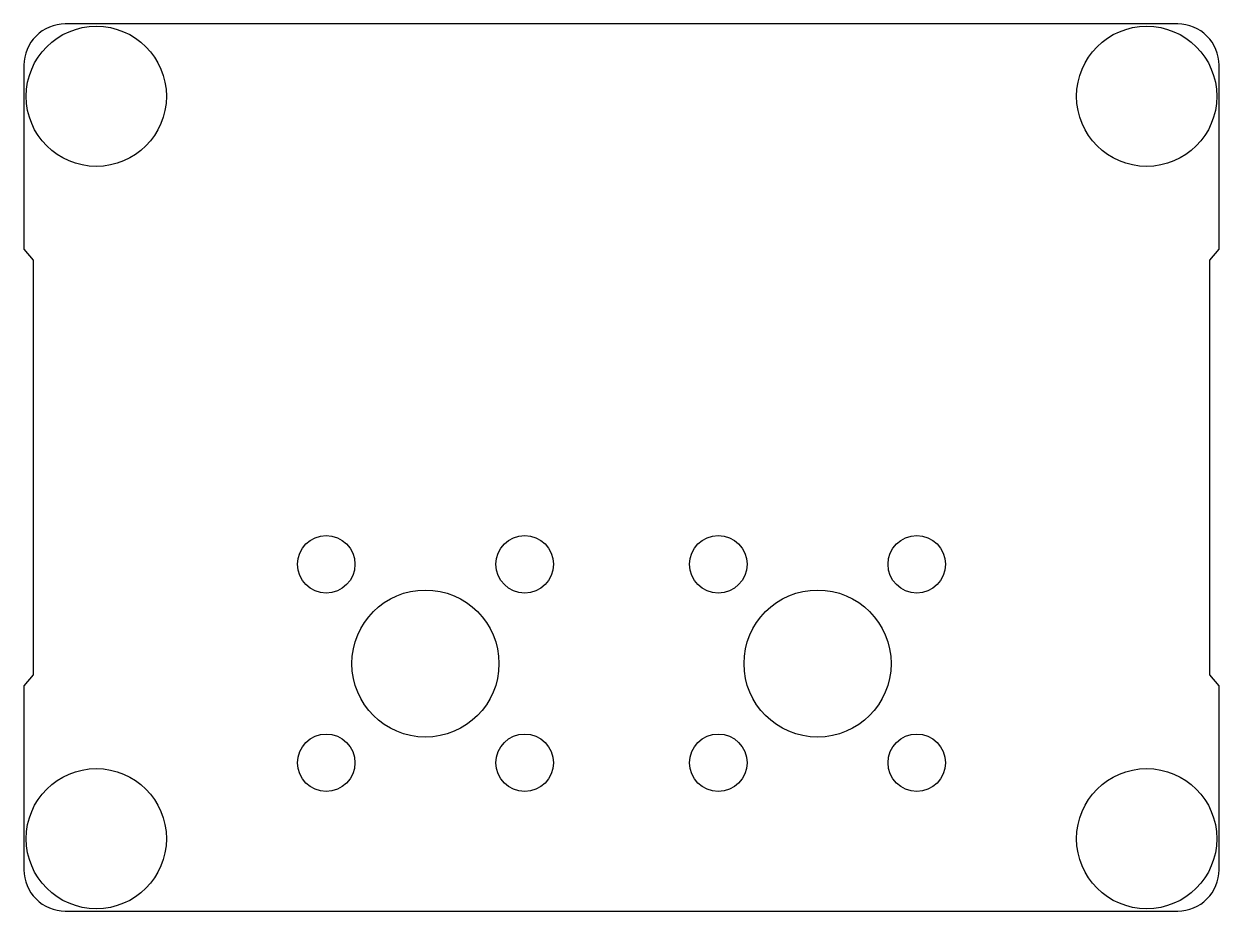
# Model space of a CAD drawing. Header units: millimetres. Extents: x -1.8 to 50.2, y 0 to 38.6.
import ezdxf

# ---------------------------------------------------------------- set-up
doc = ezdxf.new("R2010")
doc.units = ezdxf.units.MM

msp = doc.modelspace()

# ---------------------------------------------------------------- linework, layer by layer
msp.add_lwpolyline([(-1.4, 10.277), (-1.8, 9.8), (-1.8, 1.8, 0.414214), (0, 0), (48.4, 0, 0.414214), (50.2, 1.8), (50.2, 9.8), (49.8, 10.277), (49.8, 28.323), (50.2, 28.8), (50.2, 36.8, 0.414214), (48.4, 38.6), (0, 38.6, 0.414214), (-1.8, 36.8), (-1.8, 28.8), (-1.4, 28.323)], format="xyb", close=True)
for centre, radius in [((1.35, 35.45), 3.05), ((47.05, 35.45), 3.05), ((11.352, 15.088), 1.25), ((19.988, 15.088), 1.25), ((28.412, 15.088), 1.25), ((37.048, 15.088), 1.25), ((15.67, 10.77), 3.2), ((32.73, 10.77), 3.2), ((11.352, 6.452), 1.25), ((19.988, 6.452), 1.25), ((28.412, 6.452), 1.25), ((37.048, 6.452), 1.25), ((1.35, 3.15), 3.05), ((47.05, 3.15), 3.05)]:
    msp.add_circle(centre, radius)

doc.saveas('drawing.dxf')
